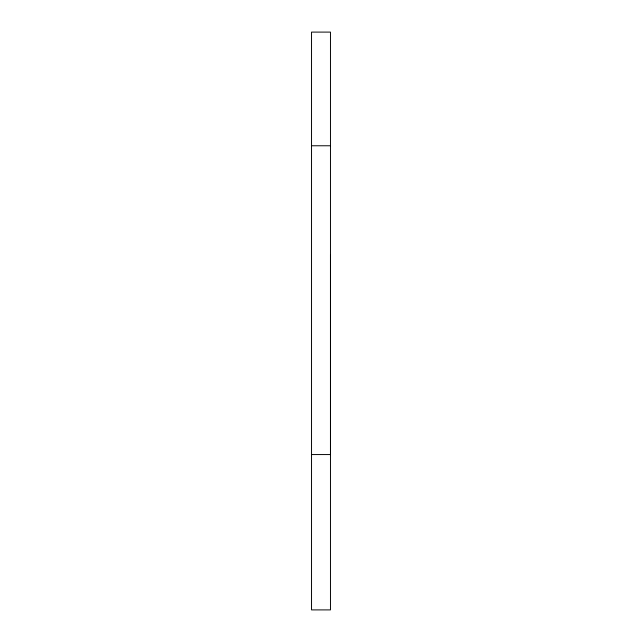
<?xml version="1.0" encoding="UTF-8"?>
<svg xmlns="http://www.w3.org/2000/svg" width="642" height="642" viewBox="0 0 642 642"><rect width="100%" height="100%" fill="white"/><g stroke="black" fill="none" stroke-linecap="round" stroke-linejoin="round"><path stroke-width="0.96" d="M330.469 254.697L330.469 609.9L311.53 609.9L311.53 32.1L330.469 32.1L330.469 454.56L311.53 454.56M311.53 145.766L330.469 145.766"/></g></svg>
